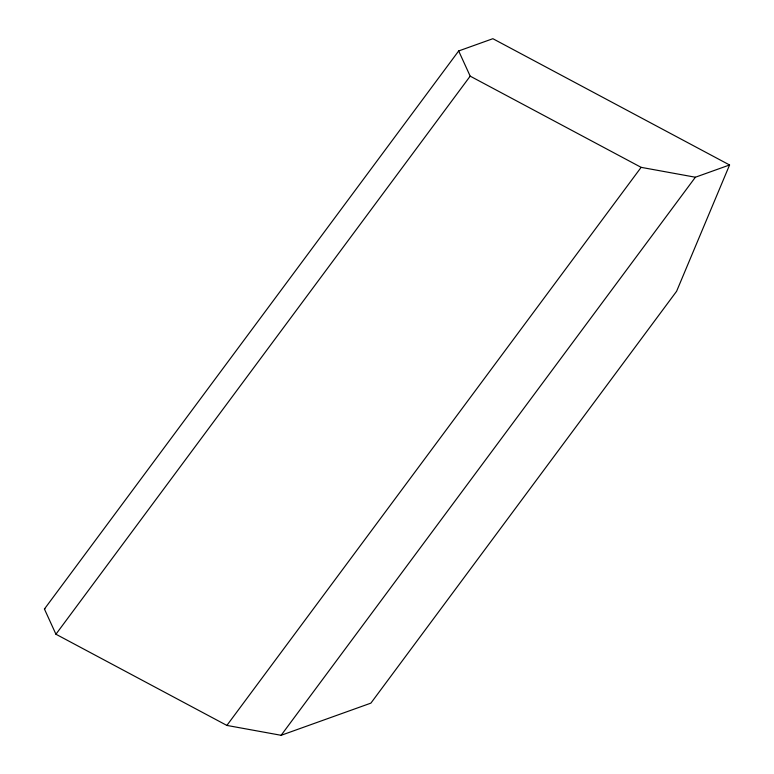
<?xml version="1.0" encoding="UTF-8"?>
<svg xmlns="http://www.w3.org/2000/svg" width="774" height="774" viewBox="0 0 774 774"><rect width="100%" height="100%" fill="white"/><g stroke="black" fill="none" stroke-linecap="round" stroke-linejoin="round"><path stroke-width="1.16" d="M729.572 164.978L676.611 291.266L370.891 703.131L281.126 735.3L226.879 725.422L55.931 634.225L44.428 609.022L458.672 50.958L492.874 38.7L729.572 164.978L695.381 177.227L641.133 167.348L470.186 76.152L458.672 50.958M55.931 634.225L470.186 76.152M226.879 725.422L641.133 167.348M281.126 735.3L695.381 177.227M44.428 609.022L44.94 608.838"/></g></svg>
